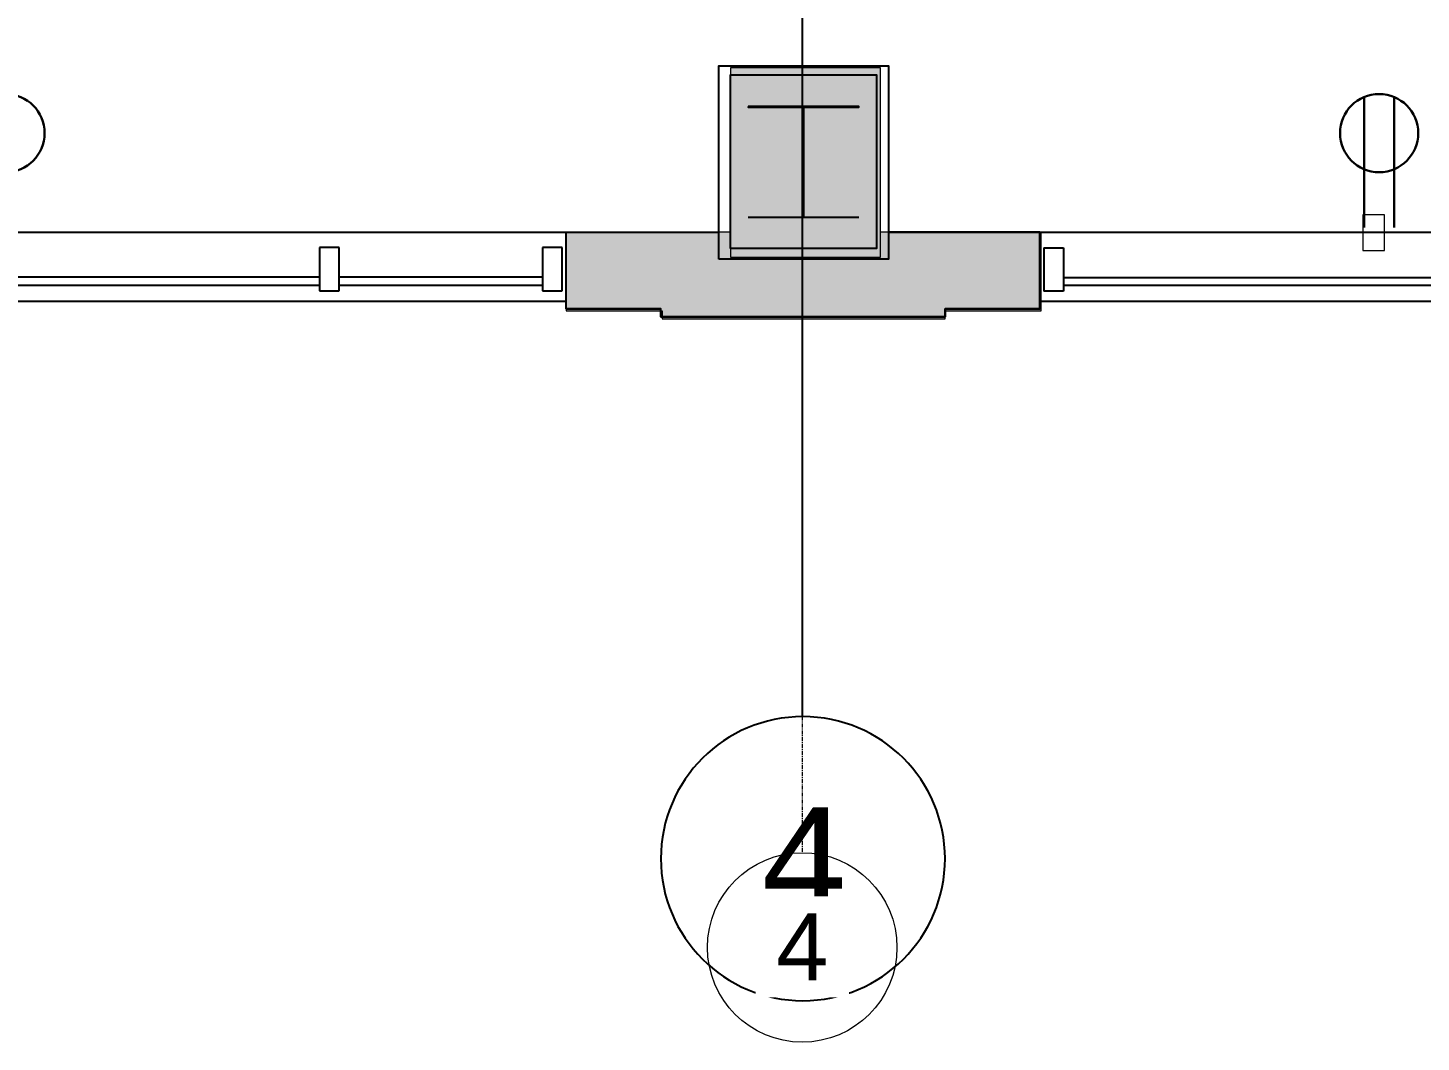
# Model space of a CAD drawing. Header units: inches. Extents: x 25273 to 28081, y 11840 to 13753.
# Drawn here: x 26243.6 to 26420.1, y 12012.5 to 12141 of the extents above; entities that cross this region are included whole.
import ezdxf
from ezdxf.xclip import XClip

# ---------------------------------------------------------------- set-up
doc = ezdxf.new("R2010")
doc.units = ezdxf.units.IN
doc.header["$MEASUREMENT"] = 0
doc.header["$XCLIPFRAME"] = 2
for name, pattern in [('L1$0$Plaza America BA02$0$CENTER2', [1.125, 0.75, -0.125, 0.125, -0.125]), ('L1$0$Plaza America BA02$0$DASHDOT', [1, 0.5, -0.25, 0, -0.25]), ('L1$0$SAG 02ATL Ste230PHII$0$CENTER2', [1.125, 0.75, -0.125, 0.125, -0.125]), ('X1$0$Grid Line 1_2_', [0.875, 0.5, -0.125, 0.125, -0.125])]:
    doc.linetypes.add(name, pattern=pattern)
for name, color, linetype in [('L1$0$A-Cols-Extr', 3, 'Continuous'), ('L1$0$A-Glaz', 92, 'Continuous'), ('L1$0$A-Wall-Extr', 7, 'Continuous'), ('L1$0$Plaza America BA02$0$14', 5, 'L1$0$Plaza America BA02$0$DASHDOT'), ('L1$0$Plaza America BA02$0$A-Column grid', 252, 'L1$0$Plaza America BA02$0$CENTER2'), ('L1$0$SAG 02ATL Ste230PHII$0$A-Column grid', 252, 'L1$0$SAG 02ATL Ste230PHII$0$CENTER2')]:
    doc.layers.add(name, color=color, linetype=linetype)
for name, color, linetype, lineweight in [('X1$0$A-ANNO-NOTE', 131, 'Continuous', 30), ('X1$0$A-WALL', 113, 'Continuous', 13), ('X1$0$A-WALL-PATT', 111, 'Continuous', 13), ('X1$0$E-ELEC-FIXT', 91, 'Continuous', 9), ('X1$0$Plaza America_Tower 1_2nd Floor -REVIT_dwg', 8, 'Continuous', 9), ('X1$0$S-COLS', 52, 'Continuous', 13), ('X1$0$S-GRID', 1, 'Continuous', 9), ('X1$0$S-GRID-IDEN', 1, 'Continuous', 9)]:
    doc.layers.add(name, color=color, linetype=linetype, lineweight=lineweight)
doc.styles.add('L1$0$Plaza America BA02$0$MONOTXT', font='MONOTXT', dxfattribs={"height": 0.2})
doc.styles.add('X1$0$Swis721 Lt BT', font='swissl.ttf', dxfattribs={"height": 8.514638})

# ---------------------------------------------------------------- blocks, each defined once
blk = doc.blocks.new('L1')
at = {"layer": 'L1$0$A-Cols-Extr'}
for points in [[(26331.16, 12111.73), (26331.16, 12136.23), (26352.64, 12136.23), (26352.64, 12111.73)], [(26332.65, 12113.07), (26332.65, 12135.07), (26351.15, 12135.07), (26351.15, 12113.07)], [(26334.9, 12131.07), (26334.9, 12130.98), (26348.89, 12130.98), (26348.89, 12131.07)]]:
    blk.add_lwpolyline(points, close=True, dxfattribs=at)
for points in [[(26341.9, 12130.98), (26341.9, 12116.98)], [(26334.9, 12117.07), (26348.9, 12117.07)]]:
    blk.add_lwpolyline(points, dxfattribs=at)
at = {"layer": 'L1$0$A-Glaz'}
for p, q in [((26131.82, 12115.17), (26311.82, 12115.17)), ((26311.82, 12105.43), (26311.82, 12115.17)), ((26371.82, 12105.43), (26371.82, 12115.17)), ((26371.82, 12115.17), (26452.32, 12115.17)), ((26280.57, 12113.21), (26280.57, 12107.71)), ((26283.07, 12113.21), (26280.57, 12113.21)), ((26283.07, 12107.71), (26283.07, 12113.21)), ((26311.32, 12113.21), (26308.82, 12113.21)), ((26308.82, 12113.21), (26308.82, 12107.71)), ((26311.32, 12107.71), (26311.32, 12113.21)), ((26372.32, 12113.17), (26374.82, 12113.17)), ((26372.32, 12113.17), (26372.32, 12107.67)), ((26374.82, 12113.17), (26374.82, 12107.67)), ((26233.82, 12109.48), (26280.57, 12109.48)), ((26283.07, 12109.48), (26308.82, 12109.48)), ((26374.82, 12109.42), (26449.32, 12109.42)), ((26233.82, 12108.42), (26280.57, 12108.42)), ((26280.57, 12107.71), (26283.07, 12107.71)), ((26283.07, 12108.42), (26308.82, 12108.42)), ((26308.82, 12107.71), (26311.32, 12107.71)), ((26374.82, 12107.67), (26372.32, 12107.67)), ((26374.82, 12108.42), (26449.32, 12108.42)), ((26131.82, 12106.42), (26311.82, 12106.42)), ((26371.82, 12106.42), (26452.32, 12106.42))]:
    blk.add_line(p, q, dxfattribs=at)
at = {"layer": 'L1$0$A-Wall-Extr'}
for p, q in [((26311.82, 12115.17), (26331.16, 12115.17)), ((26371.82, 12115.17), (26352.64, 12115.17)), ((26311.82, 12105.43), (26323.82, 12105.43)), ((26323.82, 12104.43), (26323.82, 12105.43)), ((26359.82, 12104.43), (26359.82, 12105.43)), ((26359.82, 12105.43), (26371.82, 12105.43)), ((26323.82, 12104.43), (26323.82, 12104.43)), ((26323.82, 12104.43), (26359.82, 12104.43))]:
    blk.add_line(p, q, dxfattribs=at)
at = {"layer": 'L1$0$A-Wall-Extr', "linetype": 'Continuous', "flags": 128}
blk.add_lwpolyline([(26331.16, 12136.23), (26352.64, 12136.23), (26352.64, 12115.17), (26371.82, 12115.17), (26371.82, 12105.43), (26359.82, 12105.43), (26359.82, 12104.43), (26323.82, 12104.43), (26323.82, 12105.43), (26311.82, 12105.43), (26311.82, 12115.17), (26331.16, 12115.17)], close=True, dxfattribs=at)
at = {"layer": 'L1$0$Plaza America BA02$0$14', "linetype": 'Continuous'}
blk.add_ellipse((26341.82, 12035.78), major_axis=(18, 0), ratio=0.99964, start_param=0, end_param=6.283175, dxfattribs=at)
at = {"layer": 'L1$0$Plaza America BA02$0$A-Column grid'}
blk.add_line((26341.73, 12300.7), (26341.73, 12053.77), dxfattribs=at)
at = {"layer": 'L1$0$SAG 02ATL Ste230PHII$0$A-Column grid', "linetype": 'Continuous'}
blk.add_line((26341.73, 12300.7), (26341.73, 12053.77), dxfattribs=at)
at = {"layer": 'L1$0$Plaza America BA02$0$14', "linetype": 'Continuous', "style": 'L1$0$Plaza America BA02$0$MONOTXT', "width": 1.000361}
blk.add_text('4', height=13.49, dxfattribs=at).set_placement((26336.08, 12028.8))
blk = doc.blocks.new('X1$0$PS - Duplex - Duplex-V152-FIRST FLOOR POWER _ SIGNAL')
at = {"layer": 'X1$0$E-ELEC-FIXT'}
for p, q in [((1.375, 2.25), (-1.375, 2.25)), ((-1.375, 2.25), (-1.375, -2.25)), ((1.375, -2.25), (1.375, 2.25)), ((-1.375, -2.25), (1.375, -2.25))]:
    blk.add_line(p, q, dxfattribs=at)
blk = doc.blocks.new('X1$0$Concrete-Rectangular-Column - 19 X 24-5195709-FIRST FLOOR POWER _ SIGNAL')
at = {"layer": 'X1$0$S-COLS', "lineweight": 9}
blk.add_hatch(color=7, dxfattribs=at).paths.add_polyline_path([(-9.5, -12), (9.5, -12), (9.5, 12), (-9.5, 12)], flags=0)
at = {"layer": 'X1$0$S-COLS', "color": 8, "lineweight": 20}
for p, q in [((9.5, 12), (-9.5, 12)), ((-9.5, 12), (-9.5, -12)), ((9.5, -12), (9.5, 12)), ((-9.5, -12), (9.5, -12))]:
    blk.add_line(p, q, dxfattribs=at)
blk = doc.blocks.new('X1$0$Grid - Grid Head - Circle-50561-FIRST FLOOR POWER _ SIGNAL')
at = {"layer": 'X1$0$S-GRID-IDEN'}
blk.add_circle((0, 0), 0.125, dxfattribs=at)
blk = doc.blocks.new('X1')
at = {"layer": 'X1$0$A-WALL-PATT', "lineweight": 9}
for points in [[(26323.98, 12105.17), (26323.98, 12115.17), (26311.82, 12115.17), (26311.82, 12105.17)], [(26323.98, 12104.17), (26359.82, 12104.17), (26359.82, 12115.17), (26351.64, 12115.17), (26351.64, 12111.98), (26332.64, 12111.98), (26332.64, 12115.17), (26323.98, 12115.17), (26323.98, 12105.17)], [(26359.82, 12105.17), (26371.98, 12105.17), (26371.98, 12115.17), (26359.82, 12115.17)]]:
    blk.add_hatch(color=7, dxfattribs=at).paths.add_polyline_path(points, flags=0)
at = {"layer": 'X1$0$A-ANNO-NOTE'}
for p, q in [((26412.9, 12115.74), (26412.9, 12132.27)), ((26416.73, 12115.74), (26416.73, 12132.27))]:
    blk.add_line(p, q, dxfattribs=at)
for centre in [(26240.81, 12127.7), (26414.81, 12127.7)]:
    blk.add_circle(centre, 4.95, dxfattribs=at)
at = {"layer": 'X1$0$A-WALL', "color": 8, "lineweight": 20}
for p, q in [((26332.64, 12115.17), (26311.82, 12115.17)), ((26311.82, 12115.17), (26311.82, 12105.17)), ((26371.98, 12115.17), (26351.64, 12115.17)), ((26371.98, 12105.17), (26371.98, 12115.17)), ((26311.82, 12105.17), (26323.98, 12105.17)), ((26323.98, 12105.17), (26323.98, 12104.17)), ((26323.98, 12104.17), (26359.82, 12104.17)), ((26359.82, 12104.17), (26359.82, 12105.17)), ((26359.82, 12105.17), (26371.98, 12105.17))]:
    blk.add_line(p, q, dxfattribs=at)
at = {"layer": 'X1$0$S-GRID', "linetype": 'X1$0$Grid Line 1_2_'}
blk.add_line((26341.73, 12132.53), (26341.73, 12036.53), dxfattribs=at)
at = {"layer": 'X1$0$E-ELEC-FIXT'}
blk.add_blockref('X1$0$PS - Duplex - Duplex-V152-FIRST FLOOR POWER _ SIGNAL', (26414.1, 12115.1), dxfattribs=at)
at = {"layer": 'X1$0$Plaza America_Tower 1_2nd Floor -REVIT_dwg'}
ref = blk.add_blockref('L1', (0, 0), dxfattribs=at)
XClip(ref).set_block_clipping_path([(25272.8646056985, 11839.529198946), (28080.6732038753, 13753.216736761)])
at = {"layer": 'X1$0$S-COLS', "lineweight": 9}
blk.add_blockref('X1$0$Concrete-Rectangular-Column - 19 X 24-5195709-FIRST FLOOR POWER _ SIGNAL', (26342.14, 12123.98), dxfattribs=at)
at = {"layer": 'X1$0$S-GRID-IDEN', "xscale": 95.99999999999994, "yscale": 95.99999999999994, "zscale": 95.99999999999994, "rotation": 180}
blk.add_blockref('X1$0$Grid - Grid Head - Circle-50561-FIRST FLOOR POWER _ SIGNAL', (26341.73, 12024.53), dxfattribs=at)
at = {"layer": 'X1$0$S-GRID-IDEN', "insert": (26341.73, 12028.86), "char_height": 8.51, "width": 7.56, "attachment_point": 2, "line_spacing_factor": 1.00667, "style": 'X1$0$Swis721 Lt BT', "bg_fill": 3, "box_fill_scale": 1.25, "bg_fill_color": 0, "bg_fill_transparency": 0}
blk.add_mtext('4', dxfattribs=at)

msp = doc.modelspace()

# ---------------------------------------------------------------- block references
at = {"lineweight": 5}
msp.add_blockref('X1', (0, 0), dxfattribs=at)

doc.saveas('drawing.dxf')
